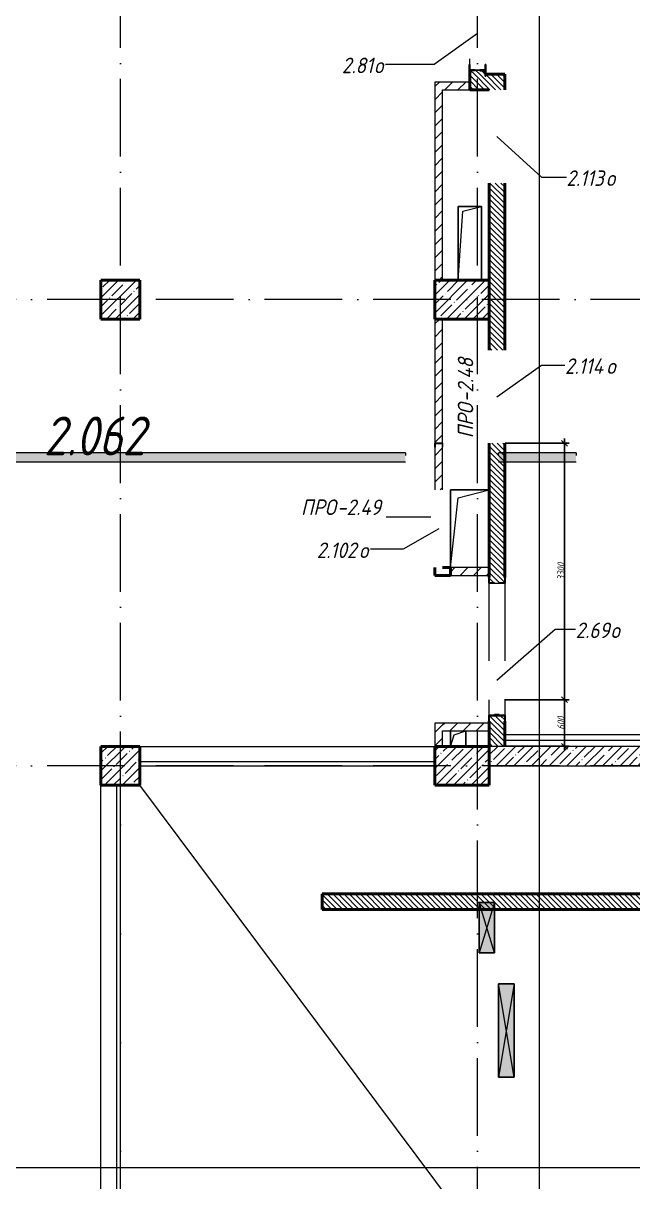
# Model space of a CAD drawing. Header units: millimetres. Extents: x -537608 to 253996, y -217170 to 186033.
# Drawn here: x -176050 to -168197, y -29612 to -14700 of the extents above; entities that cross this region are included whole.
import ezdxf

# ---------------------------------------------------------------- set-up
doc = ezdxf.new("R2010")
doc.units = ezdxf.units.MM
doc.linetypes.add('50_200_ШТРИХ_1Т_ш5_п1_п1_', pattern=[1400, 1000, -200, 0, -200])
for name, color, linetype, lineweight in [('A-____-____-DIMS', 7, 'Continuous', 9), ('A-DETL-____-OTLN-4', 7, 'Continuous', 18), ('A-DETL-GENF-OTLN', 7, 'Continuous', 9), ('A-FLOR-____-OTLN', 7, 'Continuous', 9), ('A-GENM-____-IDEN', 7, 'Continuous', 9), ('A-GENM-____-MCUT', 7, 'Continuous', 25), ('A-GENM-____-OTLN', 7, 'Continuous', 9), ('A-GENM-____-OTLN-1', 7, 'Continuous', 25), ('A-GLAZ-____-IDEN', 7, 'Continuous', 9), ('A-GLAZ-____-OTLN', 7, 'Continuous', 9), ('A-WALL-____-MCUT-1', 7, 'Continuous', 9), ('A-WALL-____-MCUT-2', 7, 'Continuous', 50), ('A-WALL-____-PATT-1', 7, 'Continuous', 9), ('A-WALL-FNSH-MCUT-1', 7, 'Continuous', 9), ('I-WALL-____-OTLN', 7, 'Continuous', 9), ('S-COLS-____-MCUT', 7, 'Continuous', 50), ('S-COLS-____-OTLN', 7, 'Continuous', 9), ('S-GRID-____-OTLN-1', 7, '50_200_ШТРИХ_1Т_ш5_п1_п1_', 9), ('Марки помещений', 7, 'Continuous', 9)]:
    doc.layers.add(name, color=color, linetype=linetype, lineweight=lineweight)
doc.layers.add('A-GLAZ-____-OTLN-1', color=7, linetype='Continuous', lineweight=9, true_color=0xc0c0c0)
doc.layers.add('G-____-____-SYMB-1', color=9, linetype='Continuous', lineweight=9, true_color=0x808080)
doc.styles.add('ISOCPEUR_I_3', font='isocpeui.ttf', dxfattribs={"width": 0.85, "height": 2.2})
doc.styles.add('ISOCPEUR_I_7', font='isocpeui.ttf', dxfattribs={"width": 0.9, "height": 90})
doc.styles.add('ISOCPEUR_I_9', font='isocpeui.ttf', dxfattribs={"width": 0.9, "height": 250})
doc.dimstyles.new('ISO-1_8_0_9К_СРЕДНИЙ_Кладочные_2', dxfattribs={"dimscale": 304.8, "dimtxt": 89.638306, "dimasz": 0.246063, "dimexe": 0.19685, "dimexo": 0, "dimgap": 0, "dimtad": 1, "dimdec": 3, "dimrnd": 0.001, "dimdsep": 46, "dimtxsty": 'ISOCPEUR_I_7', "dimblk1": 'OBLIQUE', "dimblk2": 'OBLIQUE', "dimsah": 1, "dimcen": 0.09, "dimdle": 0.19685, "dimazin": 0, "dimtfac": 1, "dimtdec": 4, "dimtix": 1, "dimtmove": 1, "dimatfit": 3, "dimfxl": 1, "dimtvp": 1, "dimtolj": 1, "dimtzin": 0, "dimarcsym": 2})
pattern_1 = [(135, (-184647.673, -56738.29), (-35.35534, -35.35534), [])]
pattern_2 = [(45, (-184647.67, -56738.29), (-84.8528, 84.8528), [])]

# ---------------------------------------------------------------- blocks, each defined once
blk = doc.blocks.new('BSC_Колонна _Прямоугольная - 500х500-25976076-АР1_План отверстий 2 этажа в осях 1-64_А-ГГ')
at = {"layer": 'S-COLS-____-OTLN'}
h = blk.add_hatch(dxfattribs=at)
h.set_pattern_fill('FP_26', color=256, style=0, pattern_type=2)
h.set_pattern_definition([(45, (-9850, -32481.04), (-114.04925, 114.04925), []), (45, (-9735.95, -32481.04), (-114.04925, 114.04925), [201.613, -40.323, 3.353, -36.97])])
h.paths.add_polyline_path([(-250, -250), (250, -250), (250, 250), (-250, 250)], flags=0)
at = {"layer": 'S-COLS-____-MCUT'}
for p, q in [((250, 250), (-250, 250)), ((-250, 250), (-250, -250)), ((250, -250), (250, 250)), ((-250, -250), (250, -250))]:
    blk.add_line(p, q, dxfattribs=at)
blk = doc.blocks.new('BSC_Колонна _Прямоугольная - 500х700-V4-АР1_План отверстий 2 этажа в осях 1-64_А-ГГ')
at = {"layer": 'S-COLS-____-OTLN'}
h = blk.add_hatch(dxfattribs=at)
h.set_pattern_fill('FP_30', color=256, style=0, pattern_type=2)
h.set_pattern_definition([(315, (-32481.04, 14250), (114.04925, 114.04925), []), (315, (-32481.04, 14135.95), (114.04925, 114.04925), [201.613, -40.323, 3.353, -36.97])])
h.paths.add_polyline_path([(-250, 350), (-250, -350), (250, -350), (250, 350)], flags=0)
at = {"layer": 'S-COLS-____-MCUT'}
for p, q in [((250, 350), (-250, 350)), ((-250, 350), (-250, -350)), ((250, -350), (250, 350)), ((-250, -350), (250, -350))]:
    blk.add_line(p, q, dxfattribs=at)
blk = doc.blocks.new('BSC_Колонна _Прямоугольная - 500х500-V74-АР1_План отверстий 2 этажа в осях 1-64_А-ГГ')
at = {"layer": 'S-COLS-____-OTLN'}
h = blk.add_hatch(dxfattribs=at)
h.set_pattern_fill('FP_103', color=256, style=0, pattern_type=2)
h.set_pattern_definition([(45, (-9850, -38481.04), (-114.04925, 114.04925), []), (45, (-9735.95, -38481.04), (-114.04925, 114.04925), [201.613, -40.323, 3.353, -36.97])])
h.paths.add_polyline_path([(-250, -250), (250, -250), (250, 250), (-250, 250)], flags=0)
at = {"layer": 'S-COLS-____-MCUT'}
for p, q in [((250, 250), (-250, 250)), ((-250, 250), (-250, -250)), ((250, -250), (250, 250)), ((-250, -250), (250, -250))]:
    blk.add_line(p, q, dxfattribs=at)
blk = doc.blocks.new('BSC_Колонна _Прямоугольная - 500х700-V109-АР1_План отверстий 2 этажа в осях 1-64_А-ГГ')
at = {"layer": 'S-COLS-____-OTLN'}
h = blk.add_hatch(dxfattribs=at)
h.set_pattern_fill('FP_138', color=256, style=0, pattern_type=2)
h.set_pattern_definition([(315, (-38481.04, 14250), (114.04925, 114.04925), []), (315, (-38481.04, 14135.95), (114.04925, 114.04925), [201.613, -40.323, 3.353, -36.97])])
h.paths.add_polyline_path([(-250, -350), (250, -350), (250, 350), (-250, 350), (-250, 124)], flags=0)
at = {"layer": 'S-COLS-____-MCUT'}
for p, q in [((250, 350), (-250, 350)), ((-250, 350), (-250, -350)), ((250, -350), (250, 350)), ((-250, -350), (250, -350))]:
    blk.add_line(p, q, dxfattribs=at)
blk = doc.blocks.new('Отлив_СКБ - Отлив витража_120_НВФ-31885342-АР1_План отверстий 2 этажа в осях 1-64_А-ГГ')
at = {"layer": 'A-GLAZ-____-OTLN-1'}
for points in [[(0, 0), (0, -2), (7800, -2), (7800, 0), (2809, 0)], [(0, -2), (0, -120), (7800, -120), (7800, -2), (2809, -2)]]:
    blk.add_hatch(color=256, dxfattribs=at).paths.add_polyline_path(points, flags=0)
at = {"layer": 'A-GLAZ-____-OTLN'}
for p, q in [((0, 0), (7800, 0)), ((7800, -2), (0, -2)), ((0, -120), (0, -83)), ((0, -120), (7800, -120)), ((7800, -83), (7800, -120))]:
    blk.add_line(p, q, dxfattribs=at)
blk = doc.blocks.new('154_Стойка_СКБ_Уголок - СМ-2480_200-28346303-АР1_План отверстий 2 этажа в осях 1-64_А-ГГ')
at = {"layer": 'A-GENM-____-MCUT'}
for p, q in [((125, 156), (125, 81)), ((200, 156), (125, 156)), ((131, 81), (131, 150)), ((131, 150), (200, 150)), ((200, 150), (200, 156)), ((125, 81), (131, 81)), ((131, 19), (125, 19)), ((125, 19), (125, -56)), ((131, -50), (131, 19)), ((125, -56), (200, -56)), ((200, -50), (131, -50)), ((200, -56), (200, -50))]:
    blk.add_line(p, q, dxfattribs=at)
blk = doc.blocks.new('Стойка_Влож_Полоса боковая - Полоса-28213942-АР1_План отверстий 2 этажа в осях 1-64_А-ГГ')
at = {"layer": 'A-GENM-____-OTLN'}
for p, q in [((-5, 60), (0, 60)), ((-5, -60), (-5, 60)), ((0, 31), (0, -31)), ((0, -60), (-5, -60))]:
    blk.add_line(p, q, dxfattribs=at)
blk = doc.blocks.new('Фахверк_СКБ_Уголок - 200_3960-28268576-АР1_План отверстий 2 этажа в осях 1-64_А-ГГ')
at = {"layer": 'A-GENM-____-MCUT'}
for p, q in [((200, 156), (125, 156)), ((125, 156), (125, 81)), ((131, 81), (131, 150)), ((131, 150), (200, 150)), ((200, 150), (200, 156)), ((125, 81), (131, 81)), ((131, 19), (125, 19)), ((125, 19), (125, -56)), ((131, -50), (131, 19)), ((125, -56), (200, -56)), ((200, -50), (131, -50)), ((200, -56), (200, -50))]:
    blk.add_line(p, q, dxfattribs=at)
blk = doc.blocks.new('154_Стойка_СКБ_Уголок - СМ-2480_200-28447058-АР1_План отверстий 2 этажа в осях 1-64_А-ГГ')
at = {"layer": 'A-GENM-____-MCUT'}
for p, q in [((125, 156), (125, 81)), ((200, 156), (125, 156)), ((131, 81), (131, 150)), ((131, 150), (200, 150)), ((200, 150), (200, 156)), ((125, 81), (131, 81)), ((131, 19), (125, 19)), ((125, 19), (125, -56)), ((131, -50), (131, 19)), ((125, -56), (200, -56)), ((200, -50), (131, -50)), ((200, -56), (200, -50))]:
    blk.add_line(p, q, dxfattribs=at)
blk = doc.blocks.new('Стойка_Влож_Полоса боковая - Полоса-28346330-АР1_План отверстий 2 этажа в осях 1-64_А-ГГ')
at = {"layer": 'A-GENM-____-OTLN'}
for p, q in [((-5, -31), (-5, 31)), ((0, 31), (0, -31))]:
    blk.add_line(p, q, dxfattribs=at)
blk = doc.blocks.new('Стойка_Влож_Уголок - Уголок-28346305-АР1_План отверстий 2 этажа в осях 1-64_А-ГГ')
at = {"layer": 'A-GENM-____-MCUT'}
for p, q in [((75, 75), (0, 75)), ((0, 0), (6, 0)), ((6, 69), (75, 69)), ((6, 0), (6, 69)), ((75, 69), (75, 75))]:
    blk.add_line(p, q, dxfattribs=at)
blk = doc.blocks.new('154_Фахверк_СКБ_Швеллер - Тип_100_3960-28318856-АР1_План отверстий 2 этажа в осях 1-64_А-ГГ')
at = {"layer": 'A-GENM-____-MCUT'}
for p, q in [((175, 50), (125, 50)), ((125, 50), (125, -50)), ((128, 47), (175, 47)), ((128, -47), (128, 47)), ((175, 47), (175, 50)), ((125, -50), (175, -50)), ((175, -47), (128, -47)), ((175, -50), (175, -47))]:
    blk.add_line(p, q, dxfattribs=at)
blk = doc.blocks.new('AR_Отверстие прямоугольное _в плите_ - AR_Отверстие прямоугольное _в плите_-30553070-АР1_План отверстий 2 этажа в осях 1-64_А-ГГ')
at = {"layer": 'A-GENM-____-OTLN'}
for p, q in [((150, 475), (-150, 475)), ((-150, 475), (-150, -475)), ((-90, 415), (150, 475)), ((150, -475), (150, 475)), ((-150, -475), (-90, 415))]:
    blk.add_line(p, q, dxfattribs=at)
blk = doc.blocks.new('AR_Отверстие прямоугольное _в плите_ - AR_Отверстие прямоугольное _в плите_-V190-АР1_План отверстий 2 этажа в осях 1-64_А-ГГ')
at = {"layer": 'A-GENM-____-OTLN'}
for p, q in [((-100, 100), (-100, -100)), ((-100, -100), (-50, 50)), ((-50, 50), (100, 100)), ((100, -100), (100, 100))]:
    blk.add_line(p, q, dxfattribs=at)
blk = doc.blocks.new('AR_Отверстие прямоугольное _в плите_ - AR_Отверстие прямоугольное _в плите_-V191-АР1_План отверстий 2 этажа в осях 1-64_А-ГГ')
at = {"layer": 'A-GENM-____-OTLN'}
for p, q in [((250, 500), (-250, 500)), ((-250, 500), (-250, -500)), ((-150, 400), (250, 500)), ((-250, -500), (-150, 400))]:
    blk.add_line(p, q, dxfattribs=at)
blk = doc.blocks.new('Отлив_СКБ - Отлив витража_120_НВФ-31885289-АР1_План отверстий 2 этажа в осях 1-64_А-ГГ')
at = {"layer": 'A-GLAZ-____-OTLN-1'}
for points in [[(1000, 2), (1000, 120), (0, 120), (0, 2)], [(1000, 0), (1000, 2), (0, 2), (0, 0)]]:
    blk.add_hatch(color=256, dxfattribs=at).paths.add_polyline_path(points, flags=0)
at = {"layer": 'A-GLAZ-____-OTLN'}
for p, q in [((0, 83), (0, 120)), ((1000, 120), (0, 120)), ((0, 2), (1000, 2)), ((1000, 120), (1000, 83)), ((1000, 0), (0, 0))]:
    blk.add_line(p, q, dxfattribs=at)
blk = doc.blocks.new('AR_Отверстие прямоугольное _в стене__БезПР - AR_Отверстие прямоугольное _в стене__БезПР-36788778-АР1_План отверстий 2 этажа в осях 1-64_А-ГГ')
at = {"layer": 'A-GLAZ-____-OTLN'}
blk.add_hatch(color=256, dxfattribs=at).paths.add_polyline_path([(325, -100), (325, 100), (-325, 100), (-325, -100), (-110, -100)], flags=0)
at = {"layer": 'A-DETL-GENF-OTLN'}
for p, q in [((-325, -100), (-325, 100)), ((-325, 100), (325, 100)), ((325, 100), (-325, -100)), ((-325, 100), (325, -100)), ((325, 100), (-325, 100)), ((-325, 100), (-325, -100)), ((325, 100), (325, -100)), ((325, -100), (325, 100)), ((325, -100), (-325, -100)), ((-325, -100), (325, -100))]:
    blk.add_line(p, q, dxfattribs=at)
at = {"layer": 'A-GLAZ-____-OTLN'}
blk.add_line((325, 100), (-325, 100), dxfattribs=at)
blk = doc.blocks.new('AR_Отверстие прямоугольное _в стене__БезПР - AR_Отверстие прямоугольное _в стене__БезПР-36789077-АР1_План отверстий 2 этажа в осях 1-64_А-ГГ')
at = {"layer": 'A-GLAZ-____-OTLN'}
blk.add_hatch(color=256, dxfattribs=at).paths.add_polyline_path([(600, -100), (600, 100), (-600, 100), (-600, -100), (285, -100)], flags=0)
at = {"layer": 'A-DETL-GENF-OTLN'}
for p, q in [((-600, -100), (-600, 100)), ((-600, 100), (600, 100)), ((600, 100), (-600, -100)), ((-600, 100), (600, -100)), ((600, 100), (-600, 100)), ((-600, 100), (-600, -100)), ((600, 100), (600, -100)), ((600, -100), (600, 100)), ((600, -100), (-600, -100)), ((-600, -100), (600, -100))]:
    blk.add_line(p, q, dxfattribs=at)
at = {"layer": 'A-GLAZ-____-OTLN'}
blk.add_line((600, 100), (-600, 100), dxfattribs=at)
blk = doc.blocks.new('BSC_Колонна _Прямоугольная1 - 200х100 _металл_-35191705-АР1_План отверстий 2 этажа в осях 1-64_А-ГГ')
at = {"layer": 'S-COLS-____-MCUT'}
for p, q in [((100, 50), (-100, 50)), ((-100, 50), (-100, -50)), ((100, -50), (100, 50)), ((-100, -50), (0, -50))]:
    blk.add_line(p, q, dxfattribs=at)
blk = doc.blocks.new('_Oblique')
at = {"color": 0, "linetype": 'ByBlock', "lineweight": -2}
blk.add_line((-0.5, -0.5), (0.5, 0.5), dxfattribs=at)
blk = doc.blocks.new('*D2543')
at = {"layer": 'A-____-____-DIMS', "color": 0, "lineweight": -2, "transparency": 16777216}
for p, q in [((-169842, -20107), (-169018, -20107)), ((-169078, -20047), (-169078, -23467)), ((-169848, -23407), (-169018, -23407))]:
    blk.add_line(p, q, dxfattribs=at)
at = {"layer": 'Defpoints', "color": 0, "transparency": 16777216}
for p in [(-169842, -20107), (-169848, -23407), (-169078, -23407)]:
    blk.add_point(p, dxfattribs=at)
at = {"layer": 'A-____-____-DIMS', "color": 0, "lineweight": -2, "transparency": 16777216, "xscale": 75, "yscale": 75, "zscale": 75}
for p, rotation in [((-169078, -20107), 90), ((-169078, -23407), 270)]:
    blk.add_blockref('_Oblique', p, dxfattribs=dict(at, rotation=rotation))
at = {"layer": 'A-____-____-DIMS', "color": 0, "transparency": 16777216, "insert": (-169123, -21757), "char_height": 90, "width": 546.1, "attachment_point": 5, "rotation": 90, "style": 'ISOCPEUR_I_7'}
blk.add_mtext('\\A1;3300', dxfattribs=at)
blk = doc.blocks.new('*D2544')
at = {"layer": 'A-____-____-DIMS', "color": 0, "lineweight": -2, "transparency": 16777216}
for p, q in [((-169848, -23407), (-169018, -23407)), ((-169078, -23347), (-169078, -24067)), ((-169848, -24007), (-169018, -24007))]:
    blk.add_line(p, q, dxfattribs=at)
at = {"layer": 'Defpoints', "color": 0, "transparency": 16777216}
for p in [(-169848, -23407), (-169848, -24007), (-169078, -24007)]:
    blk.add_point(p, dxfattribs=at)
at = {"layer": 'A-____-____-DIMS', "color": 0, "lineweight": -2, "transparency": 16777216, "xscale": 75, "yscale": 75, "zscale": 75}
for p, rotation in [((-169078, -23407), 90), ((-169078, -24007), 270)]:
    blk.add_blockref('_Oblique', p, dxfattribs=dict(at, rotation=rotation))
at = {"layer": 'A-____-____-DIMS', "color": 0, "transparency": 16777216, "insert": (-169123, -23707), "char_height": 90, "width": 409.58, "attachment_point": 5, "rotation": 90, "style": 'ISOCPEUR_I_7'}
blk.add_mtext('\\A1;600', dxfattribs=at)

msp = doc.modelspace()

# ---------------------------------------------------------------- hatches: boundary and pattern name
at = {"layer": 'A-WALL-____-PATT-1'}
h = msp.add_hatch(dxfattribs=at)
h.set_pattern_fill('FP_6', color=256, style=0, pattern_type=2)
h.set_pattern_definition(pattern_1)
h.paths.add_polyline_path([(-170257.6725, -15357.2474), (-170097.6725, -15357.2474), (-170097.6725, -15307.2474), (-170297.6725, -15307.2474), (-170297.6725, -15357.2474)], flags=0)
h.paths.add_polyline_path([(-170166.6725, -14407.2474), (-170166.6725, -14401.2474), (-170097.6725, -14401.2474), (-170097.6725, -12907.2474), (-170297.6725, -12907.2474), (-170296.8725, -14401.2474), (-170228.6725, -14401.2474), (-170228.6725, -14407.2474)], flags=0)
h = msp.add_hatch(dxfattribs=at)
h.set_pattern_fill('FP_6', color=256, style=0, pattern_type=2)
h.set_pattern_definition(pattern_1)
h.paths.add_polyline_path([(-170047.6725, -15557.2474), (-169847.6725, -15557.2474), (-169847.6725, -15357.2474), (-170297.6725, -15357.2474), (-170297.6725, -15557.2474)], flags=0)
h = msp.add_hatch(dxfattribs=at)
h.set_pattern_fill('FP_4', color=256, style=0, pattern_type=2)
h.set_pattern_definition(pattern_2)
h.paths.add_polyline_path([(-170747.6725, -18007.2474), (-170647.6725, -18007.2474), (-170647.6725, -15457.2474), (-170747.6725, -15457.2474)], flags=0)
h = msp.add_hatch(dxfattribs=at)
h.set_pattern_fill('FP_4', color=256, style=0, pattern_type=2)
h.set_pattern_definition(pattern_2)
h.paths.add_polyline_path([(-170297.6725, -15557.2474), (-170297.6725, -15457.2474), (-170647.6725, -15457.2474), (-170647.6725, -15557.2474), (-170521.6478, -15557.2474)], flags=0)
h = msp.add_hatch(dxfattribs=at)
h.set_pattern_fill('FP_6', color=256, style=0, pattern_type=2)
h.set_pattern_definition(pattern_1)
h.paths.add_polyline_path([(-170047.6725, -24007.2474), (-169847.6725, -24007.2474), (-169847.6725, -23613.2474), (-169916.6725, -23613.2474), (-169916.6725, -23607.2474), (-169978.6725, -23607.2474), (-169978.6725, -23613.2474), (-170047.6725, -23613.2474), (-170047.6725, -23682.2474)], flags=0)
h.paths.add_polyline_path([(-169916.6725, -21907.2474), (-169916.6725, -21901.2474), (-169847.6725, -21901.2474), (-169847.6725, -20107.2474), (-170047.6725, -20107.2474), (-170047.4835, -21901.2474), (-169978.6725, -21901.2474), (-169978.6725, -21907.2474)], flags=0)
h.paths.add_polyline_path([(-169847.6725, -18907.2474), (-169847.6725, -16757.2474), (-170047.6725, -16757.2474), (-170047.6725, -18907.2474), (-169953.1843, -18907.2474)], flags=0)
h = msp.add_hatch(dxfattribs=at)
h.set_pattern_fill('FP_4', color=256, style=0, pattern_type=2)
h.set_pattern_definition(pattern_2)
h.paths.add_polyline_path([(-170747.6725, -20707.2474), (-170647.6725, -20707.2474), (-170647.6725, -20157.2474), (-170650.6725, -20157.2474), (-170650.6725, -20110.2474), (-170744.6725, -20110.2474), (-170744.6725, -20157.2474), (-170747.6725, -20157.2474)], flags=0)
h.paths.add_polyline_path([(-170647.6725, -20107.2474), (-170647.6725, -18507.2474), (-170747.6725, -18507.2474), (-170747.6725, -20107.2474), (-170650.6725, -20107.2474)], flags=0)
h = msp.add_hatch(dxfattribs=at)
h.set_pattern_fill('FP_4', color=256, style=0, pattern_type=2)
h.set_pattern_definition(pattern_2)
h.paths.add_polyline_path([(-170047.6725, -21807.2474), (-170047.6725, -21707.2474), (-170547.6725, -21707.2474), (-170547.6725, -21807.2474), (-170521.6478, -21807.2474)], flags=0)
h = msp.add_hatch(dxfattribs=at)
h.set_pattern_fill('FP_4', color=256, style=0, pattern_type=2)
h.set_pattern_definition(pattern_2)
h.paths.add_polyline_path([(-170647.6725, -24007.2474), (-170647.6725, -23707.2474), (-170747.6725, -23707.2474), (-170747.6725, -24007.2474)], flags=0)
h = msp.add_hatch(dxfattribs=at)
h.set_pattern_fill('FP_4', color=256, style=0, pattern_type=2)
h.set_pattern_definition(pattern_2)
h.paths.add_polyline_path([(-170047.6725, -23807.2474), (-170047.6725, -23707.2474), (-170647.6725, -23707.2474), (-170647.6725, -23807.2474), (-170521.6478, -23807.2474)], flags=0)
h = msp.add_hatch(dxfattribs=at)
h.set_pattern_fill('FP_25', color=256, style=0, pattern_type=2)
h.set_pattern_definition([(45, (-184647.67, -56738.29), (-114.04925, 114.04925), []), (45, (-184533.62, -56738.29), (-114.04925, 114.04925), [201.612, -40.322, 3.353, -36.97])])
h.paths.add_polyline_path([(-161797.6725, -24257.2474), (-161797.6725, -24007.2474), (-170047.6725, -24007.2474), (-170047.6725, -24257.2474), (-163451.7907, -24257.2474)], flags=0)
h = msp.add_hatch(dxfattribs=at)
h.set_pattern_fill('FP_6', color=256, style=0, pattern_type=2)
h.set_pattern_definition(pattern_1)
h.paths.add_polyline_path([(-162897.6725, -26107.2474), (-162897.6725, -25907.2474), (-172197.6725, -25907.2474), (-172197.6725, -26107.2474), (-163451.7907, -26107.2474)], flags=0)

# ---------------------------------------------------------------- linework, layer by layer
at = {"layer": 'A-DETL-____-OTLN-4'}
for p, q in [((-162097.6725, -23857.2474), (-169847.6725, -23857.2474)), ((-162172.6725, -23932.2474), (-169847.6725, -23932.2474)), ((-170434.3581, -30007.2474), (-174547.6725, -24507.2474))]:
    msp.add_line(p, q, dxfattribs=at)
at = {"layer": 'A-FLOR-____-OTLN'}
for p, q in [((-170447.6725, -17057.2474), (-170147.6725, -17057.2474)), ((-170447.6725, -18007.2474), (-170447.6725, -17057.2474)), ((-170147.6725, -17057.2474), (-170147.6725, -18007.2474)), ((-170547.6725, -20707.2474), (-170047.6725, -20707.2474)), ((-170547.6725, -21707.2474), (-170547.6725, -20707.2474)), ((-170547.6725, -24007.2474), (-170547.6725, -23807.2474)), ((-170347.6725, -23807.2474), (-170347.6725, -24007.2474)), ((-174547.6725, -24257.2474), (-170747.6725, -24257.2474)), ((-174797.6725, -30007.2474), (-174797.6725, -24507.2474))]:
    msp.add_line(p, q, dxfattribs=at)
at = {"layer": 'A-GENM-____-IDEN'}
msp.add_line((-170797.6725, -21057.2474), (-171376.0046, -21057.2474), dxfattribs=at)
at = {"layer": 'A-GLAZ-____-IDEN'}
for p, q in [((-170197.6725, -14832.2474), (-170756.911, -15230.9517)), ((-170756.911, -15230.9517), (-171384.7478, -15230.9517)), ((-169947.6725, -16157.2474), (-169372.4163, -16682.1732)), ((-169372.4163, -16682.1732), (-169053.2101, -16682.1732)), ((-169947.6725, -19507.2474), (-169372.4163, -19101.4856)), ((-169372.4163, -19101.4856), (-169071.3001, -19101.4856)), ((-170697.6725, -21207.2474), (-171155.8127, -21471.6696)), ((-171155.8127, -21471.6696), (-171578.1523, -21471.6696)), ((-169947.6725, -23157.2474), (-169198.1209, -22501.2561)), ((-169198.1209, -22501.2561), (-168934.1014, -22501.2561))]:
    msp.add_line(p, q, dxfattribs=at)
at = {"layer": 'A-WALL-____-MCUT-1'}
for p, q in [((-161797.6725, -24007.2474), (-170047.6725, -24007.2474)), ((-170047.6725, -24257.2474), (-161797.6725, -24257.2474))]:
    msp.add_line(p, q, dxfattribs=at)
at = {"layer": 'A-WALL-____-MCUT-2'}
for p, q in [((-170297.6725, -15307.2474), (-170297.6725, -15557.2474)), ((-170097.6725, -15357.2474), (-170097.6725, -15307.2474)), ((-169847.6725, -15357.2474), (-170097.6725, -15357.2474)), ((-169847.6725, -15557.2474), (-169847.6725, -15357.2474)), ((-170297.6725, -15557.2474), (-170047.6725, -15557.2474)), ((-170047.6725, -16757.2474), (-170047.6725, -18007.2474)), ((-169847.6725, -18907.2474), (-169847.6725, -16757.2474)), ((-170047.6725, -18507.2474), (-170047.6725, -18907.2474)), ((-170047.6725, -20107.2474), (-170047.6725, -21832.2474)), ((-169847.6725, -21832.2474), (-169847.6725, -20107.2474)), ((-170047.6725, -23682.2474), (-170047.6725, -24007.2474)), ((-169916.6725, -23607.2474), (-169978.6725, -23607.2474)), ((-169847.6725, -24007.2474), (-169847.6725, -23682.2474)), ((-162897.6725, -25907.2474), (-172197.6725, -25907.2474)), ((-172197.6725, -25907.2474), (-172197.6725, -26107.2474)), ((-172197.6725, -26107.2474), (-162897.6725, -26107.2474))]:
    msp.add_line(p, q, dxfattribs=at)
at = {"layer": 'A-WALL-FNSH-MCUT-1'}
for p, q in [((-170747.6725, -15457.2474), (-170747.6725, -18007.2474)), ((-170297.6725, -15457.2474), (-170747.6725, -15457.2474)), ((-170647.6725, -18007.2474), (-170647.6725, -15557.2474)), ((-170647.6725, -15557.2474), (-170297.6725, -15557.2474)), ((-170747.6725, -18507.2474), (-170747.6725, -20107.2474)), ((-170647.6725, -20107.2474), (-170647.6725, -18507.2474)), ((-170747.6725, -20157.2474), (-170747.6725, -20707.2474)), ((-170647.6725, -20707.2474), (-170647.6725, -20157.2474)), ((-170047.6725, -21707.2474), (-170547.6725, -21707.2474)), ((-170047.6725, -21807.2474), (-170047.6725, -21707.2474)), ((-170547.6725, -21807.2474), (-170047.6725, -21807.2474)), ((-170047.6725, -23707.2474), (-170747.6725, -23707.2474)), ((-170747.6725, -23707.2474), (-170747.6725, -24007.2474)), ((-170647.6725, -23807.2474), (-170047.6725, -23807.2474)), ((-170647.6725, -24007.2474), (-170647.6725, -23807.2474))]:
    msp.add_line(p, q, dxfattribs=at)
at = {"layer": 'G-____-____-SYMB-1'}
for p, q in [((-169401.4015, -6691.3297), (-169401.4015, -61447.5727)), ((-189573.6928, -29427.2474), (-80498.6001, -29427.2474))]:
    msp.add_line(p, q, dxfattribs=at)
at = {"layer": 'I-WALL-____-OTLN'}
for p, q in [((-170297.6725, -15232.2474), (-170297.6725, -15157.2474)), ((-170047.6725, -22907.2474), (-170047.6725, -21907.2474)), ((-169847.6725, -21907.2474), (-169847.6725, -22907.2474)), ((-170047.6725, -23607.2474), (-170047.6725, -23407.2474)), ((-169847.6725, -23407.2474), (-169847.6725, -23607.2474)), ((-174547.6725, -24007.2474), (-170747.6725, -24007.2474)), ((-170747.6725, -24207.2474), (-174547.6725, -24207.2474)), ((-175047.6725, -30007.2474), (-175047.6725, -24507.2474)), ((-174847.6725, -24507.2474), (-174847.6725, -30007.2474))]:
    msp.add_line(p, q, dxfattribs=at)
at = {"layer": 'S-GRID-____-OTLN-1'}
for p, q in [((-174797.6725, -61220.8957), (-174797.6725, -6857.3298)), ((-170197.6725, -61220.8957), (-170197.6725, -6857.3298)), ((-157939.9334, -18257.2474), (-189316.4427, -18257.2474)), ((-157939.9334, -24257.2474), (-189316.4427, -24257.2474))]:
    msp.add_line(p, q, dxfattribs=at)

# ---------------------------------------------------------------- block references
at = {"layer": 'A-GENM-____-OTLN'}
for name, p, rotation in [('Стойка_Влож_Полоса боковая - Полоса-28346330-АР1_План отверстий 2 этажа в осях 1-64_А-ГГ', (-170197.6725, -15307.2474), 270.0000000000007), ('Стойка_Влож_Уголок - Уголок-28346305-АР1_План отверстий 2 этажа в осях 1-64_А-ГГ', (-170166.6725, -15307.2474), 270.0000000000007), ('Стойка_Влож_Полоса боковая - Полоса-28213942-АР1_План отверстий 2 этажа в осях 1-64_А-ГГ', (-169947.6725, -21907.2474), 90.00000000000072)]:
    msp.add_blockref(name, p, dxfattribs=dict(at, rotation=rotation))
for name, p in [('AR_Отверстие прямоугольное _в плите_ - AR_Отверстие прямоугольное _в плите_-30553070-АР1_План отверстий 2 этажа в осях 1-64_А-ГГ', (-170297.6725, -17532.2474)), ('AR_Отверстие прямоугольное _в плите_ - AR_Отверстие прямоугольное _в плите_-V191-АР1_План отверстий 2 этажа в осях 1-64_А-ГГ', (-170297.6725, -21207.2474)), ('AR_Отверстие прямоугольное _в плите_ - AR_Отверстие прямоугольное _в плите_-V190-АР1_План отверстий 2 этажа в осях 1-64_А-ГГ', (-170447.6725, -23907.2474))]:
    msp.add_blockref(name, p, dxfattribs=at)
at = {"layer": 'A-GENM-____-OTLN-1'}
for name, p, rotation in [('154_Стойка_СКБ_Уголок - СМ-2480_200-28447058-АР1_План отверстий 2 этажа в осях 1-64_А-ГГ', (-170147.6725, -15432.2474), 90.00000000000071), ('154_Фахверк_СКБ_Швеллер - Тип_100_3960-28318856-АР1_План отверстий 2 этажа в осях 1-64_А-ГГ', (-170697.6725, -19982.2474), 269.9999999999999), ('154_Стойка_СКБ_Уголок - СМ-2480_200-28346303-АР1_План отверстий 2 этажа в осях 1-64_А-ГГ', (-169897.6725, -22032.2474), 90.00000000000071), ('Фахверк_СКБ_Уголок - 200_3960-28268576-АР1_План отверстий 2 этажа в осях 1-64_А-ГГ', (-169997.6725, -23482.2474), 270.0000000000007)]:
    msp.add_blockref(name, p, dxfattribs=dict(at, rotation=rotation))
at = {"layer": 'A-GLAZ-____-OTLN'}
for name, p, rotation in [('Отлив_СКБ - Отлив витража_120_НВФ-31885342-АР1_План отверстий 2 этажа в осях 1-64_А-ГГ', (-171127.1575, -20348.6377), 180), ('AR_Отверстие прямоугольное _в стене__БезПР - AR_Отверстие прямоугольное _в стене__БезПР-36788778-АР1_План отверстий 2 этажа в осях 1-64_А-ГГ', (-170077.1575, -26340.6377), 270.0000000000007), ('AR_Отверстие прямоугольное _в стене__БезПР - AR_Отверстие прямоугольное _в стене__БезПР-36789077-АР1_План отверстий 2 этажа в осях 1-64_А-ГГ', (-169827.1575, -27665.6377), 270.0000000000007)]:
    msp.add_blockref(name, p, dxfattribs=dict(at, rotation=rotation))
msp.add_blockref('Отлив_СКБ - Отлив витража_120_НВФ-31885289-АР1_План отверстий 2 этажа в осях 1-64_А-ГГ', (-169927.1575, -20348.6377), dxfattribs=at)
at = {"layer": 'S-COLS-____-OTLN'}
for name, p in [('BSC_Колонна _Прямоугольная - 500х500-V74-АР1_План отверстий 2 этажа в осях 1-64_А-ГГ', (-174797.6725, -18257.2474)), ('BSC_Колонна _Прямоугольная - 500х500-25976076-АР1_План отверстий 2 этажа в осях 1-64_А-ГГ', (-174797.6725, -24257.2474))]:
    msp.add_blockref(name, p, dxfattribs=at)
for name, p, rotation in [('BSC_Колонна _Прямоугольная - 500х700-V109-АР1_План отверстий 2 этажа в осях 1-64_А-ГГ', (-170397.6725, -18257.2474), 89.9999999999999), ('BSC_Колонна _Прямоугольная1 - 200х100 _металл_-35191705-АР1_План отверстий 2 этажа в осях 1-64_А-ГГ', (-170647.6725, -21757.2474), 180), ('BSC_Колонна _Прямоугольная - 500х700-V4-АР1_План отверстий 2 этажа в осях 1-64_А-ГГ', (-170397.6725, -24257.2474), 89.9999999999999)]:
    msp.add_blockref(name, p, dxfattribs=dict(at, rotation=rotation))

# ---------------------------------------------------------------- texts
at = {"layer": 'A-GENM-____-IDEN', "char_height": 200, "attachment_point": 1, "rotation": 90, "style": 'ISOCPEUR_I_9'}
for s, insert, width in [('-2.48', (-170451.7657, -19577.7316), 735.949125), ('ПРО', (-170451.7657, -20042.0754), 562.784625)]:
    msp.add_mtext(s, dxfattribs=dict(at, insert=insert, width=width))
at = {"layer": 'A-GENM-____-IDEN', "char_height": 200, "attachment_point": 1, "style": 'ISOCPEUR_I_9'}
for s, insert, width in [('ПРО', (-172471.1604, -20830.1313), 562.784625), ('-2.49', (-172006.8167, -20830.1313), 735.949125)]:
    msp.add_mtext(s, dxfattribs=dict(at, insert=insert, width=width))
at = {"layer": 'A-GLAZ-____-IDEN', "char_height": 200, "attachment_point": 1, "style": 'ISOCPEUR_I_9'}
for s, insert, width in [('2.81', (-171944.1994, -15143.3371), 505.063125), ('\\fISOCPEUR|b0|i1|c204|p34|;\\W.9;о', (-171527.4806, -15143.3371), 158.734125), ('2.113', (-169053.2101, -16594.5586), 620.506125), ('\\fISOCPEUR|b0|i1|c204|p34|;\\W.9;о', (-168541.2413, -16594.5586), 158.734125), ('2.114', (-169071.3001, -19013.871), 649.366875), ('\\fISOCPEUR|b0|i1|c204|p34|;\\W.9;о', (-168535.5188, -19013.871), 158.734125), ('2.102', (-172269.0079, -21384.0551), 663.79725), ('\\fISOCPEUR|b0|i1|c204|p34|;\\W.9;о', (-171721.3204, -21384.0551), 158.734125), ('2.69', (-168934.1014, -22413.6415), 548.35425), ('\\fISOCPEUR|b0|i1|c204|p34|;\\W.9;о', (-168481.6639, -22413.6415), 158.734125)]:
    msp.add_mtext(s, dxfattribs=dict(at, insert=insert, width=width))
at = {"layer": 'Марки помещений', "insert": (-175784.5653, -19762.0581), "char_height": 500, "width": 785.65375, "attachment_point": 1, "style": 'ISOCPEUR_I_3'}
msp.add_mtext('2.062', dxfattribs=at)

# ---------------------------------------------------------------- dimensions: what is measured, and where the dimension line sits
at = {"layer": 'A-____-____-DIMS'}
for base, p1, p2, override, picture, middle in [((-169078.1664, -23407.2474), (-169841.6725, -20107.2474), (-169847.6725, -23407.2474), {"dimpost": '<>', "dimfxl": 3300.005455}, '*D2543', (-169123.1664, -21757.2474)), ((-169078.1664, -24007.2474), (-169847.6725, -23407.2474), (-169847.6725, -24007.2474), {"dimpost": '<>', "dimfxl": 600}, '*D2544', (-169123.1664, -23707.2474))]:
    dim = msp.add_linear_dim(base=base, p1=p1, p2=p2, angle=90, dimstyle='ISO-1_8_0_9К_СРЕДНИЙ_Кладочные_2', override=override, dxfattribs=at)
    dim.commit()
    dim.dimension.update_dxf_attribs({"geometry": picture, "text_midpoint": middle})

doc.saveas('drawing.dxf')
